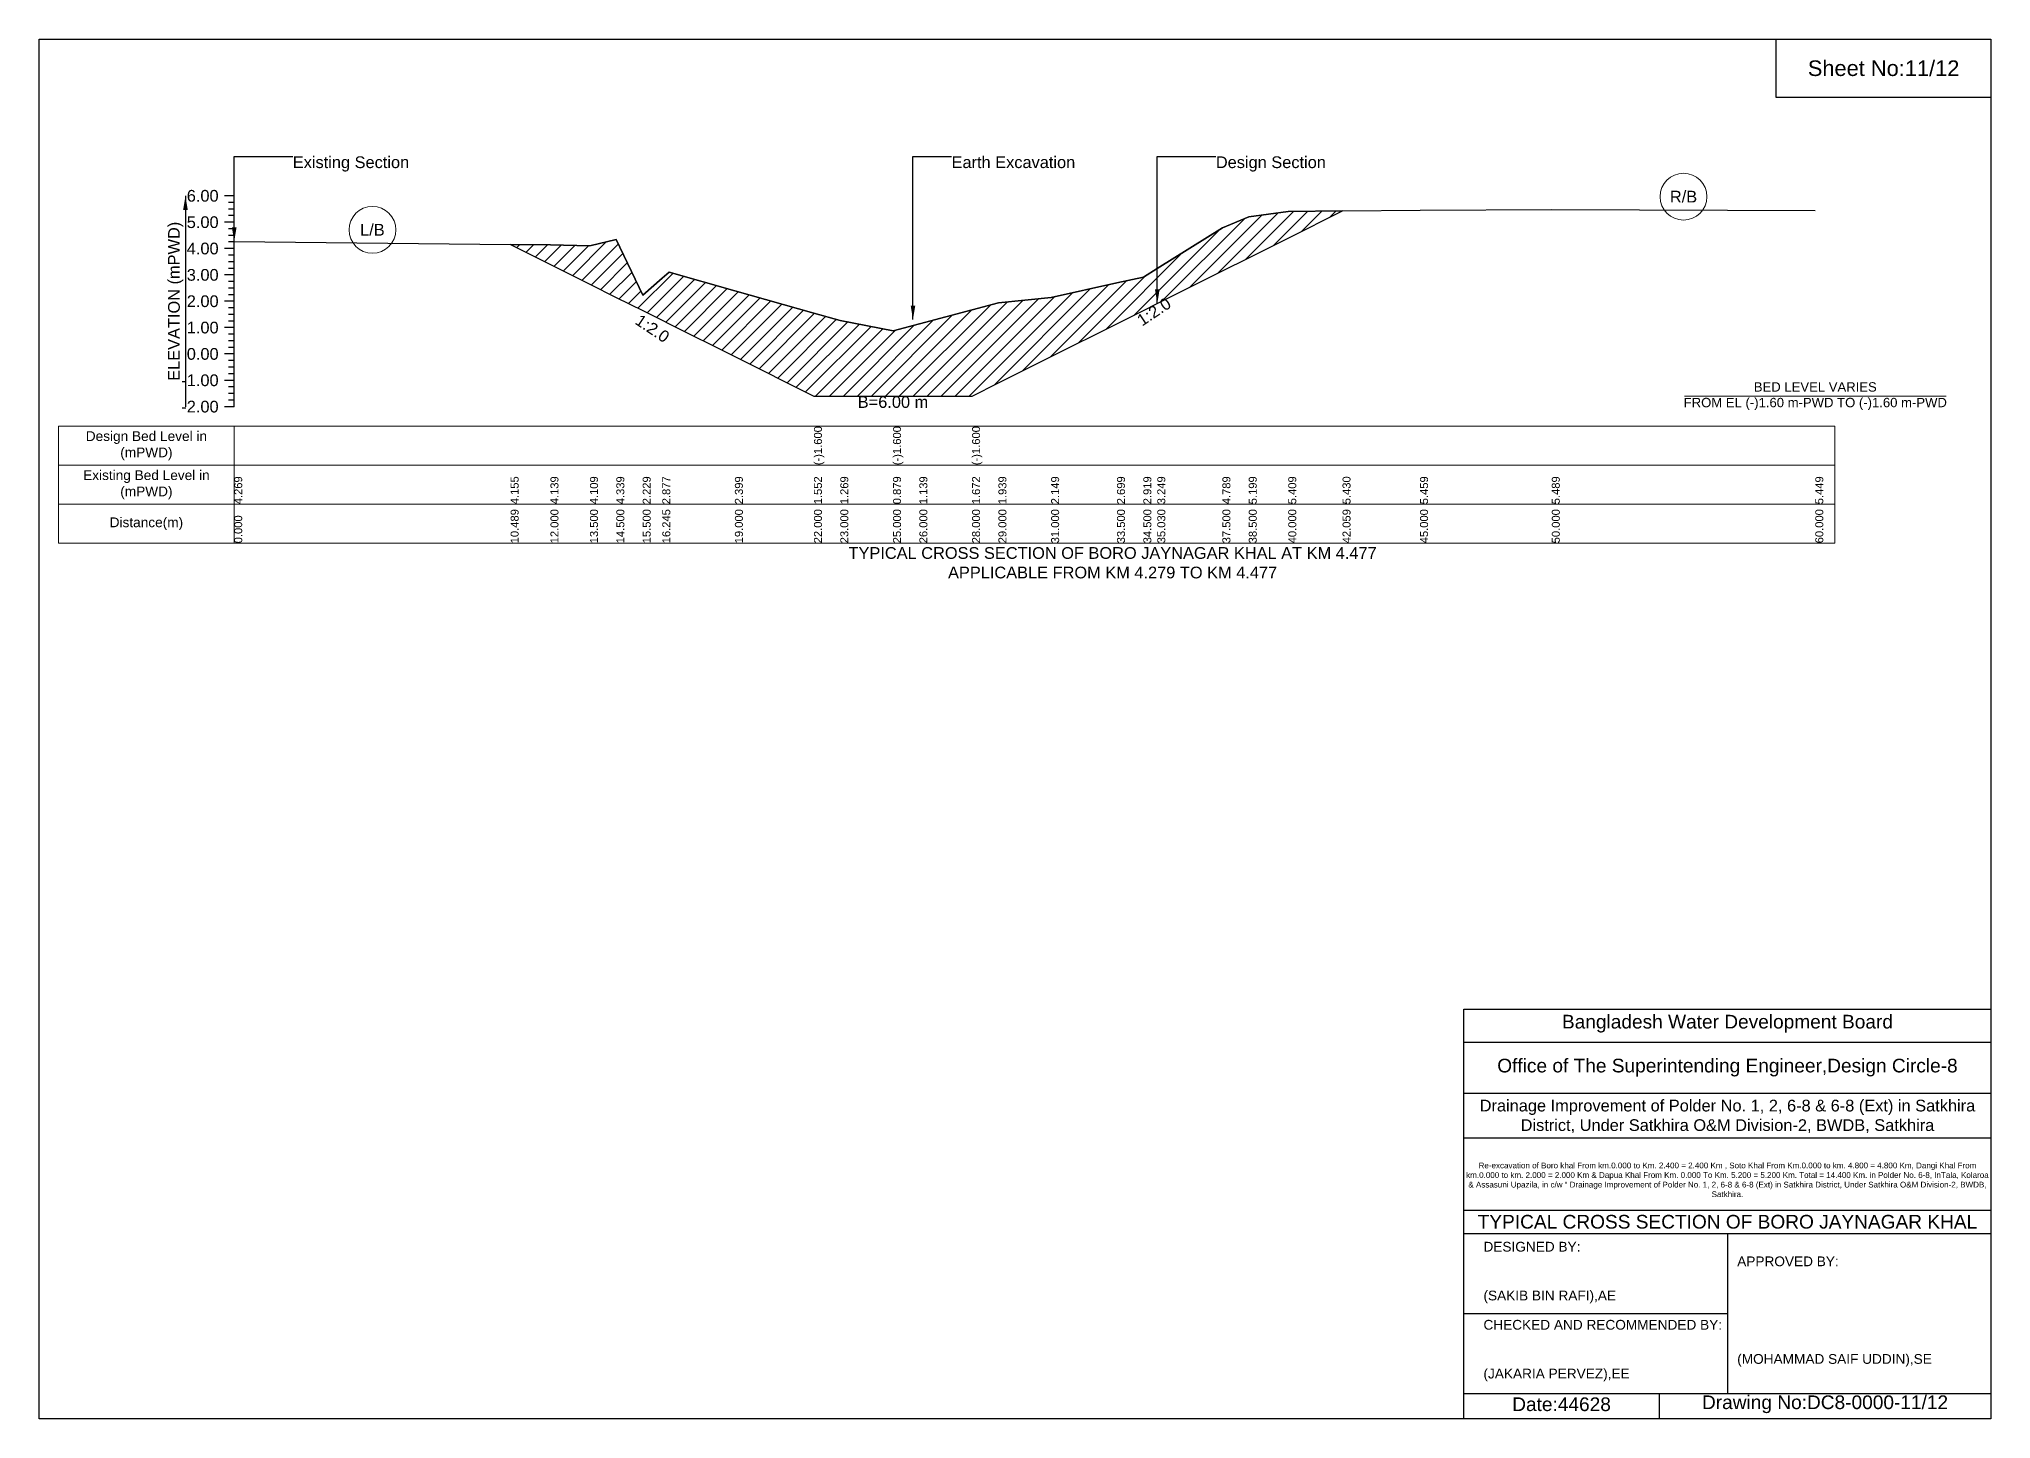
# Model space of a CAD drawing. Header units: inches. Extents: x 91000 to 268000, y -5656 to 20000.
# Drawn here: x 200000 to 208000, y -5656 to 0 of the extents above; entities that cross this region are included whole.
import ezdxf

# ---------------------------------------------------------------- set-up
doc = ezdxf.new("R2010")
doc.units = ezdxf.units.IN
doc.header["$LTSCALE"] = 7
doc.header["$MEASUREMENT"] = 0
for name, color, linetype, lineweight in [('Cross section Data Border', 7, 'Continuous', 9), ('Cross Section Labels', 7, 'Continuous', 9), ('Existing_Bed_Level for Xsection', 7, 'Continuous', 25)]:
    doc.layers.add(name, color=color, linetype=linetype, lineweight=lineweight)
doc.styles.get("Standard").update_dxf_attribs({"font": 'arial.ttf'})
doc.dimstyles.get("Standard").update_dxf_attribs({"dimtxt": 0.18, "dimasz": 0.18, "dimexe": 0.18, "dimexo": 0.0625, "dimgap": 0.09, "dimtad": 0, "dimtih": 1, "dimtoh": 1, "dimdec": 4, "dimzin": 0, "dimdsep": 46, "dimtxsty": 'Standard', "dimcen": 0.09, "dimadec": 0, "dimazin": 0, "dimtfac": 1, "dimtdec": 4, "dimtofl": 0, "dimtmove": 0, "dimatfit": 3, "dimfxl": 1, "dimtolj": 1, "dimtzin": 0, "dimarcsym": 0})

msp = doc.modelspace()

# ---------------------------------------------------------------- hatches: boundary and pattern name
at = {"layer": 'Existing_Bed_Level for Xsection'}
h = msp.add_hatch(dxfattribs=at)
h.set_pattern_fill('ANSI31', color=256, scale=324, style=0)
h.paths.add_polyline_path([(201932.8, -842.2), (202096, -923.7), (202258, -1004.7), (202366, -1058.7), (202474, -1112.7), (202554.4, -1152.9), (202582, -1166.7), (202852, -1301.7), (203176, -1463.7), (203284, -1463.7), (203500, -1463.7), (203608, -1463.7), (203824, -1463.7), (203932, -1409.7), (204148, -1301.7), (204418, -1166.7), (204526, -1112.7), (204583.2, -1084.1), (204850, -950.7), (204958, -896.7), (205120, -815.7), (205342.4, -704.5), (205120, -706.8), (204958, -729.4), (204850, -773.7), (204583.2, -940), (204526, -975.7), (204418, -999.4), (204148, -1058.8), (203932, -1081.5), (203824, -1110.3), (203608, -1167.9), (203500, -1196), (203284, -1153.9), (203176, -1123.4), (202852, -1031.8), (202582, -956.2), (202554.4, -980.2), (202474, -1050.2), (202366, -822.3), (202258, -847.2), (202096, -843.9)])

# ---------------------------------------------------------------- linework, layer by layer
for points in [[(200000, 0), (208000, 0), (208000, -5656), (200000, -5656)], [(207120, 0), (208000, 0), (208000, -240), (207120, -240)]]:
    msp.add_lwpolyline(points, close=True)
for points in [[(205840, -5656), (205840, -3976), (208000, -3976)], [(205840, -4112), (208000, -4112)], [(205840, -4320), (208000, -4320)], [(205840, -4504), (208000, -4504)], [(205840, -4800), (208000, -4800)], [(205840, -4896), (208000, -4896)], [(206920, -4896), (206920, -5552)], [(205840, -5224), (206920, -5224)], [(205840, -5552), (208000, -5552)], [(206640, -5552), (206640, -5656)]]:
    msp.add_lwpolyline(points)
at = {"layer": 'Cross section Data Border'}
msp.add_lwpolyline([(200080, -1586.9), (207360, -1586.9), (207360, -2066.9), (200080, -2066.9)], close=True, dxfattribs=at)
for points in [[(200800, -1586.9), (200800, -2066.9)], [(200080, -1746.9), (207360, -1746.9)], [(200080, -1906.9), (207360, -1906.9)]]:
    msp.add_lwpolyline(points, dxfattribs=at)
at = {"layer": 'Cross Section Labels'}
msp.add_lwpolyline([(206744.2, -1463.7), (207815.8, -1463.7)], dxfattribs=at)
for centre in [(206740, -646.3), (201366.4, -782)]:
    msp.add_circle(centre, 96, dxfattribs=at)
at = {"layer": 'Existing_Bed_Level for Xsection'}
for points in [[(200800, -642.9), (200760, -642.9)], [(200800, -669.9), (200776, -669.9)], [(200800, -696.9), (200776, -696.9)], [(200800, -1506.9), (200800, -1398.9), (200800, -1290.9), (200800, -1182.9), (200800, -1074.9), (200800, -966.9), (200800, -858.9), (200800, -750.9), (200800, -642.9)], [(200800, -829.9), (201932.8, -842.2), (202096, -843.9), (202258, -847.2), (202366, -822.3), (202474, -1050.2), (202554.4, -980.2), (202582, -956.2), (202852, -1031.8), (203176, -1123.4), (203176, -1123.4), (203284, -1153.9), (203500, -1196), (203500, -1196), (203608, -1167.9), (203824, -1110.3), (203824, -1110.3), (203932, -1081.5), (204148, -1058.8), (204418, -999.4), (204526, -975.7), (204583.2, -940), (204850, -773.7), (204958, -729.4), (205120, -706.8), (205342.4, -704.5), (205660, -701.4), (206200, -698.1), (207280, -702.4)], [(200800, -750.9), (200760, -750.9)], [(200800, -723.9), (200776, -723.9)], [(200800, -777.9), (200776, -777.9)], [(200800, -858.9), (200760, -858.9)], [(200800, -804.9), (200776, -804.9)], [(200800, -831.9), (200776, -831.9)], [(200800, -885.9), (200776, -885.9)], [(200800, -912.9), (200776, -912.9)], [(200800, -939.9), (200776, -939.9)], [(200800, -966.9), (200760, -966.9)], [(200800, -993.9), (200776, -993.9)], [(200800, -1020.9), (200776, -1020.9)], [(200800, -1074.9), (200760, -1074.9)], [(200800, -1047.9), (200776, -1047.9)], [(200800, -1101.9), (200776, -1101.9)], [(200800, -1182.9), (200760, -1182.9)], [(200800, -1128.9), (200776, -1128.9)], [(200800, -1155.9), (200776, -1155.9)], [(200800, -1209.9), (200776, -1209.9)], [(200800, -1236.9), (200776, -1236.9)], [(200800, -1263.9), (200776, -1263.9)], [(200800, -1290.9), (200760, -1290.9)], [(200800, -1317.9), (200776, -1317.9)], [(200800, -1344.9), (200776, -1344.9)], [(200800, -1398.9), (200760, -1398.9)], [(200800, -1371.9), (200776, -1371.9)], [(200800, -1425.9), (200776, -1425.9)], [(200800, -1506.9), (200760, -1506.9)], [(200800, -1452.9), (200776, -1452.9)], [(200800, -1479.9), (200776, -1479.9)]]:
    msp.add_lwpolyline(points, dxfattribs=at)
msp.add_lwpolyline([(201932.8, -842.2), (201932.8, -842.2), (202096, -923.7), (202258, -1004.7), (202366, -1058.7), (202474, -1112.7), (202554.4, -1152.9), (202582, -1166.7), (202852, -1301.7), (203176, -1463.7), (203176, -1463.7), (203284, -1463.7), (203500, -1463.7), (203500, -1463.7), (203608, -1463.7), (203824, -1463.7), (203824, -1463.7), (203932, -1409.7), (204148, -1301.7), (204418, -1166.7), (204526, -1112.7), (204583.2, -1084.1), (204850, -950.7), (204958, -896.7), (205120, -815.7), (205342.4, -704.5), (205342.4, -704.5), (205342.4, -704.5), (205120, -706.8), (204958, -729.4), (204850, -773.7), (204583.2, -940), (204526, -975.7), (204418, -999.4), (204148, -1058.8), (203932, -1081.5), (203824, -1110.3), (203824, -1110.3), (203608, -1167.9), (203500, -1196), (203500, -1196), (203284, -1153.9), (203176, -1123.4), (203176, -1123.4), (202852, -1031.8), (202582, -956.2), (202554.4, -980.2), (202474, -1050.2), (202366, -822.3), (202258, -847.2), (202096, -843.9), (201932.8, -842.2)], close=True, dxfattribs=at)

# ---------------------------------------------------------------- texts
at = {"attachment_point": 5}
for s, insert, char_height in [('Sheet No:11/12', (207560, -120), 64), ('Bangladesh Water Development Board', (206920, -4036), 56), ('Office of The Superintending Engineer,Design Circle-8', (206920, -4216), 56)]:
    msp.add_mtext(s, dxfattribs=dict(at, insert=insert, char_height=char_height))
for s, insert, char_height, width, attachment_point in [('Drainage Improvement of Polder No. 1, 2, 6-8 & 6-8 (Ext) in Satkhira District, Under Satkhira O&M Division-2, BWDB, Satkhira', (206920, -4416), 48, 2240, 5), ('Re-excavation of Boro khal From km.0.000 to Km. 2.400 = 2.400 Km , Soto Khal From Km.0.000 to km. 4.800 = 4.800 Km, Dangi Khal From km.0.000 to km. 2.000 = 2.000 Km & Dapua Khal From Km. 0.000 To Km. 5.200 = 5.200 Km. Total = 14.400 Km. in Polder No. 6-8, InTala, Kolaroa & Assasuni Upazila, in c/w “ Drainage Improvement of Polder No. 1, 2, 6-8 & 6-8 (Ext) in Satkhira District, Under Satkhira O&M Division-2, BWDB, Satkhira.', (206920, -4676), 23.565, 2160, 5), ('TYPICAL CROSS SECTION OF BORO JAYNAGAR KHAL', (206920, -4848), 56, 2240, 5), ('DESIGNED BY:^J^J^J(SAKIB BIN RAFI),AE', (205920, -5056), 40, 1120, 4), ('APPROVED BY:^J^J^J^J^J^J(MOHAMMAD SAIF UDDIN),SE', (206960, -5216), 40, 1120, 4), ('CHECKED AND RECOMMENDED BY:^J^J^J(JAKARIA PERVEZ),EE', (205920, -5376), 40, 1120, 4), ('Date:44628', (206240, -5596), 56, 1120, 5), ('Drawing No:DC8-0000-11/12', (207320, -5596), 56, 1760, 5)]:
    msp.add_mtext(s, dxfattribs=dict(insert=insert, char_height=char_height, width=width, attachment_point=attachment_point))
at = {"layer": 'Cross section Data Border', "char_height": 40, "width": 640, "attachment_point": 5}
for s, insert in [('Design Bed Level in (mPWD)', (200440, -1666.9)), ('Existing Bed Level in (mPWD)', (200440, -1826.9)), ('Distance(m)', (200440, -1986.9))]:
    msp.add_mtext(s, dxfattribs=dict(at, insert=insert))
at = {"layer": 'Cross Section Labels'}
for s, insert, char_height, attachment_point in [('Existing Section', (201040, -480.9), 48, 1), ('Earth Excavation', (203740, -480.9), 48, 1), ('Design Section', (204823.2, -480.9), 48, 1), ('R/B', (206740, -646.3), 48, 5), ('L/B', (201366.4, -782), 48, 5), ('BED LEVEL VARIES ^JFROM EL (-)1.60 m-PWD TO (-)1.60 m-PWD', (207280, -1463.7), 38.4, 5), ('B=6.00 m', (203500, -1463.7), 48, 2), ('TYPICAL CROSS SECTION OF BORO JAYNAGAR KHAL AT KM 4.477^JAPPLICABLE FROM KM 4.279 TO KM 4.477', (204400, -2146.9), 48, 5)]:
    msp.add_mtext(s, dxfattribs=dict(at, insert=insert, char_height=char_height, attachment_point=attachment_point))
at = {"layer": 'Cross Section Labels', "char_height": 48, "attachment_point": 2}
for insert, rotation in [((204556.2, -1097.6), 33.69007), ((202527.4, -1166.4), 326.30993)]:
    msp.add_mtext('1:2.0', dxfattribs=dict(at, insert=insert, rotation=rotation))
at = {"layer": 'Existing_Bed_Level for Xsection', "char_height": 48, "attachment_point": 6}
for s, insert in [('6.00', (200736, -642.9)), ('5.00', (200736, -750.9)), ('4.00', (200736, -858.9)), ('3.00', (200736, -966.9)), ('2.00', (200736, -1074.9)), ('1.00', (200736, -1182.9)), ('0.00', (200736, -1290.9)), ('-1.00', (200736, -1398.9)), ('-2.00', (200736, -1506.9))]:
    msp.add_mtext(s, dxfattribs=dict(at, insert=insert))
at = {"layer": 'Existing_Bed_Level for Xsection', "rotation": 90}
for s, insert, char_height, attachment_point in [('ELEVATION (mPWD)', (200560, -1074.9), 48, 5), ('(-)1.600', (203176, -1746.9), 32.8, 1), ('(-)1.600', (203500, -1746.9), 32.8, 1), ('(-)1.600', (203824, -1746.9), 32.8, 1), ('4.269', (200800, -1906.9), 32.8, 1), ('4.155', (201932.8, -1906.9), 32.8, 1), ('4.139', (202096, -1906.9), 32.8, 1), ('4.109', (202258, -1906.9), 32.8, 1), ('4.339', (202366, -1906.9), 32.8, 1), ('2.229', (202474, -1906.9), 32.8, 1), ('2.877', (202554.4, -1906.9), 32.8, 1), ('2.399', (202852, -1906.9), 32.8, 1), ('1.552', (203176, -1906.9), 32.8, 1), ('1.269', (203284, -1906.9), 32.8, 1), ('0.879', (203500, -1906.9), 32.8, 1), ('1.139', (203608, -1906.9), 32.8, 1), ('1.672', (203824, -1906.9), 32.8, 1), ('1.939', (203932, -1906.9), 32.8, 1), ('2.149', (204148, -1906.9), 32.8, 1), ('2.699', (204418, -1906.9), 32.8, 1), ('2.919', (204526, -1906.9), 32.8, 1), ('3.249', (204583.2, -1906.9), 32.8, 1), ('4.789', (204850, -1906.9), 32.8, 1), ('5.199', (204958, -1906.9), 32.8, 1), ('5.409', (205120, -1906.9), 32.8, 1), ('5.430', (205342.4, -1906.9), 32.8, 1), ('5.459', (205660, -1906.9), 32.8, 1), ('5.489', (206200, -1906.9), 32.8, 1), ('5.449', (207280, -1906.9), 32.8, 1), ('0.000', (200800, -2066.9), 32.8, 1), ('10.489', (201932.8, -2066.9), 32.8, 1), ('12.000', (202096, -2066.9), 32.8, 1), ('13.500', (202258, -2066.9), 32.8, 1), ('14.500', (202366, -2066.9), 32.8, 1), ('15.500', (202474, -2066.9), 32.8, 1), ('16.245', (202554.4, -2066.9), 32.8, 1), ('19.000', (202852, -2066.9), 32.8, 1), ('22.000', (203176, -2066.9), 32.8, 1), ('23.000', (203284, -2066.9), 32.8, 1), ('25.000', (203500, -2066.9), 32.8, 1), ('26.000', (203608, -2066.9), 32.8, 1), ('28.000', (203824, -2066.9), 32.8, 1), ('29.000', (203932, -2066.9), 32.8, 1), ('31.000', (204148, -2066.9), 32.8, 1), ('33.500', (204418, -2066.9), 32.8, 1), ('34.500', (204526, -2066.9), 32.8, 1), ('35.030', (204583.2, -2066.9), 32.8, 1), ('37.500', (204850, -2066.9), 32.8, 1), ('38.500', (204958, -2066.9), 32.8, 1), ('40.000', (205120, -2066.9), 32.8, 1), ('42.059', (205342.4, -2066.9), 32.8, 1), ('45.000', (205660, -2066.9), 32.8, 1), ('50.000', (206200, -2066.9), 32.8, 1), ('60.000', (207280, -2066.9), 32.8, 1)]:
    msp.add_mtext(s, dxfattribs=dict(at, insert=insert, char_height=char_height, attachment_point=attachment_point))

# ---------------------------------------------------------------- leaders
at = {"layer": 'Cross Section Labels', "annotation_type": 0, "has_hookline": 1, "hookline_direction": 0}
for points, text_width in [([(200800, -829.9), (200800, -480.9), (201039.9, -480.9)], 467.2), ([(203581.9, -1149.9), (203581.9, -480.9), (203739.9, -480.9)], 497), ([(204583.2, -1084.1), (204583.2, -480.9), (204823.1, -480.9)], 441.2)]:
    msp.add_leader(points, dimstyle='Standard', override={"dimasz": 57.6}, dxfattribs=dict(at, text_width=text_width))
at = {"layer": 'Existing_Bed_Level for Xsection'}
msp.add_leader([(200600, -642.9), (200600, -1506.9)], dimstyle='Standard', override={"dimasz": 57.6}, dxfattribs=at)

doc.saveas('drawing.dxf')
